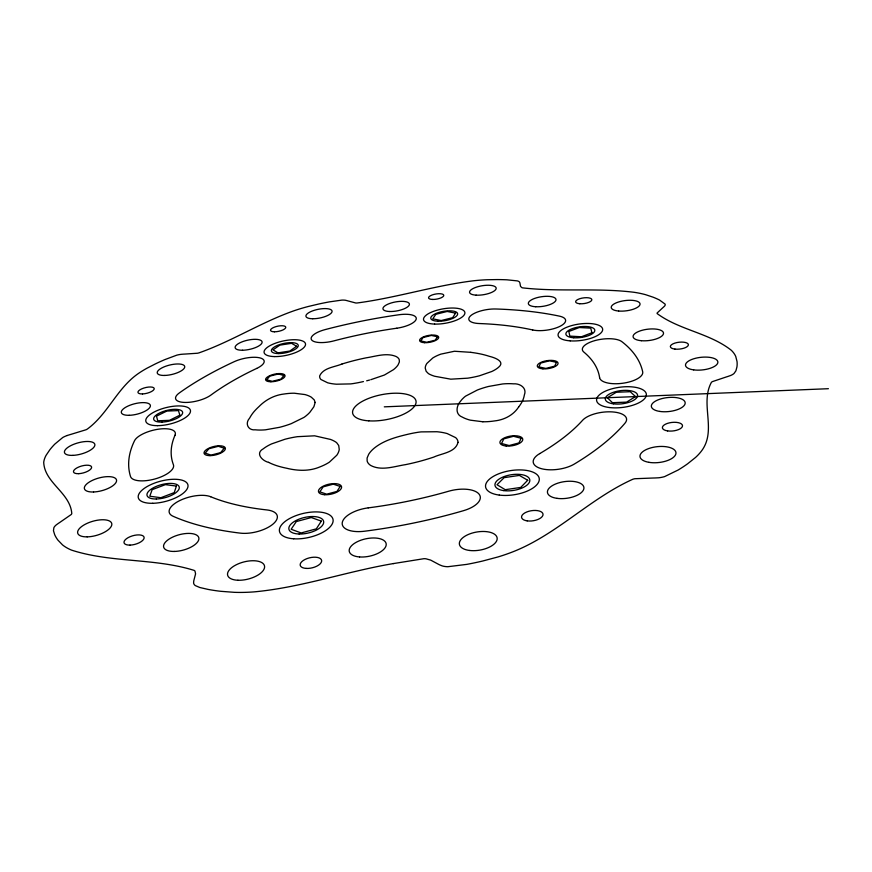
<?xml version="1.0" encoding="UTF-8"?>
<svg xmlns="http://www.w3.org/2000/svg" width="872" height="872" viewBox="0 0 872 872"><rect width="100%" height="100%" fill="white"/><g stroke="black" fill="none" stroke-linecap="round" stroke-linejoin="round"><path stroke-width="1.31" d="M518.644 407.017C513.303 415.214 504.136 419.923 494.555 420.925A30.226 12.252 -9.2 0 1 482.87 421.765M67.155 435.52L69.989 434.627A59.111 21.942 -15.4 0 1 71.242 434.267L86.034 429.754A7.39 2.649 -15 0 0 87.364 429.035C107.605 414.178 116.815 389.032 137.155 374.371A79.777 28.035 -13.2 0 1 146.932 368.235L155.412 363.897A123.312 44.319 -12.9 0 1 164.786 359.635L176.711 355.187A11.107 3.75 -13.3 0 1 181.289 354.315L183.752 354.119A52.941 18.225 -13.6 0 1 184.799 354.076L197.475 353.236A6.66 2.245 -13 0 0 199.023 352.855C232.115 341.246 261.84 321.844 294.998 310.421A75.853 25.942 -11.4 0 1 308.307 306.486L318.629 304.045A118.167 41.409 -11.4 0 1 329.387 301.875L341.857 300.11A10.529 3.466 -11.1 0 1 345.53 300.273L347.121 300.666A49.715 16.579 -11.6 0 1 347.754 300.862L355.798 302.998A6.377 2.104 -10.9 0 0 357.171 302.976C396.237 297.853 434.016 285.678 473.115 280.828A76.398 26.378 -9.6 0 1 487.045 279.748L497.029 279.574A118.756 41.943 -9.8 0 1 506.937 279.814L517.401 280.904A10.747 3.608 -9 0 1 519.44 281.994L519.854 282.811A49.966 16.808 -9.5 0 1 519.952 283.193L520.497 286.288L521.739 287.553A6.562 2.213 -8.8 0 0 522.633 287.869C559.671 292.087 597.167 287.673 634.173 292.305A81.27 29.386 -7.9 0 1 645.618 294.692L652.91 297.123A124.914 45.944 -8.4 0 1 659.494 300.023L665.096 304.099A11.728 4.175 -7 0 1 664.726 305.919L663.657 306.988A53.65 18.955 -7.5 0 1 663.102 307.445L657.096 313.026A7.194 2.594 -6.8 0 0 657.205 313.626C679.561 330.128 709.361 333.017 731.259 350.239A89.293 35.022 -6.8 0 1 735.739 356.452L737.025 361.509A134.964 53.203 -7.5 0 1 736.938 366.938L735.903 370.829L734.039 373.467A13.265 5.243 -5.6 0 1 730.54 375.527L727.858 376.464A60.005 23.228 -6.1 0 1 726.627 376.846L712.348 381.631A8.131 3.259 -5.6 0 0 711.378 382.383C700.096 403.147 715.879 428.414 703.072 448.72A97.566 42.292 -7.2 0 1 695.54 457.451L687.648 463.762A145.297 62.141 -7.9 0 1 678.111 470.03L664.628 476.592A14.77 6.649 -6.2 0 1 658.502 477.791L654.916 477.976A66.85 29.201 -6.2 0 1 653.346 478.009L634.805 478.728A9.003 4.109 -6.6 0 0 632.821 479.251C591.26 497.945 558.985 532.247 516.998 550.134A102.46 47.513 -9.9 0 1 497.956 556.957L482.761 561.001A151.488 68.321 -10.1 0 1 466.705 564.391L447.859 566.713A15.543 7.576 -10.3 0 1 442.137 565.874L439.597 564.849A71.024 33.986 -9.4 0 1 438.583 564.337L430.692 560.118L425.972 558.799A9.396 4.578 -11 0 0 423.934 558.69L393.239 563.606M342.02 363.984C334.608 367.145 323.61 367.635 319.741 375.734A27.533 10.159 -11.3 0 0 320.972 379.516L327.676 382.797A42.684 15.696 -11.1 0 0 336.385 384.203L350.577 383.909A30.585 11.314 -11.2 0 0 353.64 383.495L357.139 382.884A64.713 23.479 -11.2 0 0 362.033 381.871L363.428 381.565M370.807 379.691L384.421 375.025L393.457 369.673A42.684 15.707 -11.2 0 0 398.068 364.899L399.376 361.935L399.234 359.667A27.435 10.115 -11 0 0 395.953 356.43C386.416 352.517 375.93 356.343 366.251 357.814A99.364 38.27 -11 0 0 354.435 360.496A102.951 39.72 -11 0 0 342.031 363.995M369.597 380.039L366.665 380.813M393.468 563.563C346.62 571.433 301.298 587.564 253.828 591.903A101.991 46.227 -13.6 0 1 234.317 592.328L220.867 591.314A150.987 66.991 -12.9 0 1 208.026 589.396L199.808 587.51L195.35 585.603A15.304 7.074 -15.1 0 1 193.606 582.987L193.715 581.199A70.915 33.136 -14.1 0 1 193.878 580.392L195.579 573.863L194.99 571.116A9.178 4.175 -15.4 0 0 194.118 570.375C154.355 557.971 111.245 562.92 71.635 550.156A96.084 39.698 -15.2 0 1 62.544 544.913L57.944 540.139A143.771 59.329 -14.4 0 1 54.707 534.754L53.465 530.732L53.857 527.745A14.05 5.701 -16.4 0 1 56.266 524.889L58.479 523.298A66.261 27.61 -16.1 0 1 59.525 522.611L71.264 514.491A8.371 3.346 -16.3 0 0 71.787 513.564C70.283 492.724 44.646 483.077 43.709 462.4A87.342 32.776 -14.7 0 1 46.085 455.326L49.791 449.832A132.958 50.62 -14.1 0 1 54.783 444.131L62.73 437.526A12.393 4.48 -15.3 0 1 67.155 435.52M384.29 406.843L828.4 388.705M482.859 421.765L470.324 420.162A46.75 18.803 -9.1 0 1 462.4 417.143C454.933 414.494 456.263 405.949 460.492 401.294A72.343 29.223 -8.7 0 1 462.345 399.038L463.969 397.458A33.092 13.244 -9.2 0 1 465.659 396.095L477.398 390.002A46.794 18.846 -9.1 0 1 488.527 386.46L502.654 383.953A29.757 11.87 -9.1 0 1 513.445 383.833C519.897 383.288 527.277 387.887 524.323 395.103A105.937 42.118 -10.4 0 1 522.372 401.196A102.427 40.712 -10.3 0 1 518.622 407.017M470.815 352.332L454.454 351.252L440.807 354.141A27.893 10.453 -9.8 0 0 432.795 357.978L426.844 363.471A43.654 16.426 -9.6 0 0 425.242 368.137L426.157 371.308L428.305 373.488A31.087 11.718 -9.8 0 0 429.733 374.339L431.662 375.2A66.468 24.754 -9.3 0 0 434.736 376.268L450.802 379.178L467.719 378.175A43.611 16.405 -9.6 0 0 479.524 375.767L491.819 371.483A28.242 10.704 -9.5 0 0 498.664 367.177C505.673 361.4 494.162 357.455 489.475 356.375A100.073 38.858 -10.5 0 0 481.072 354.076A103.692 40.352 -10.5 0 0 470.804 352.343M268.565 462.367C262.243 460.841 254.951 453.331 263.279 448.808A30.564 12.404 -12.6 0 1 271.584 443.903L285.079 439.216A48.036 19.685 -12.6 0 1 297.45 436.676L314.628 435.815L330.51 439.433A74.709 30.858 -13 0 1 333.54 440.742L335.404 441.799A34.106 13.974 -12.4 0 1 336.777 442.845L338.718 445.516L339.241 449.407A47.993 19.653 -12.6 0 1 336.821 455.206L329.409 462.138A30.945 12.742 -12.4 0 1 319.828 466.945C309.353 471.403 297.646 470.935 286.779 468.264A106.711 42.597 -11.4 0 1 276.489 465.604A103.376 41.333 -11.5 0 1 268.576 462.356M315.141 402.461L313.887 406.744L309.887 412.26A68.605 25.975 -12.9 0 1 307.653 414.494L305.767 416.086A32.035 12.295 -12.5 0 1 303.859 417.459L291.204 423.672A44.755 17.059 -12.6 0 1 279.618 427.302L265.448 429.82A29.005 11.151 -12.6 0 1 255.311 429.809C248.008 430.681 244.716 423.345 249.621 418.135A104.444 40.788 -11.5 0 1 253.589 412.173A100.999 39.436 -11.5 0 1 258.908 406.668C265.589 399.801 274.397 395.125 283.967 394.024A28.547 10.824 -12.4 0 1 294.289 393.218L304.928 394.558A44.799 17.091 -12.6 0 1 311.358 397.218L314.258 399.921L315.141 402.461M458.007 442.366C455.467 452.492 441.886 453.287 433.831 457.07A107.463 43.306 -10.9 0 1 419.432 461.397A104.095 42.02 -10.9 0 1 405.556 464.634C394.275 466.357 381.565 471.174 370.731 465.474A31.436 13.276 -10.9 0 1 367.145 461.005L367.101 458.018L368.725 454.214A49.028 20.754 -10.6 0 1 374.066 448.284C383.909 440.251 396.455 436.959 408.597 434.103A76.616 32.983 -10.6 0 1 413.928 432.981L417.753 432.327A34.64 14.552 -10.6 0 1 421.111 431.891L436.992 431.738A49.039 20.754 -10.7 0 1 447.173 433.558L455.664 437.635A31.327 13.189 -10.4 0 1 458.018 442.366M176.406 486.075L174.237 492.604L160.862 497.716L149.788 496.223L152.153 489.672L165.397 484.647L176.406 486.075M521.107 438.289L518.949 442.922L509.128 445.538L501.553 443.488L503.809 438.867L513.532 436.283L521.107 438.289M556.489 362.316L554.712 366.131L545.85 368.42L538.842 366.883L540.695 363.079L549.48 360.812L556.489 362.316M321.321 521.129L316.329 528.846L301.134 532.956L291.15 529.26L296.317 521.565L311.293 517.543L321.321 521.129M455.587 313.135L452.655 317.68L441.188 320.547L432.785 318.836L435.837 314.302L447.173 311.468L455.587 313.135M340.189 486.434L336.941 491.437L326.706 494.173L319.839 491.852L323.174 486.849L333.311 484.167L340.189 486.434M437.428 336.756L435.215 340.167L426.855 342.282L420.795 340.941L423.084 337.529L431.368 335.448L437.428 336.756M224.224 448.23L220.594 452.633L211.046 455.108L205.214 453.135L208.899 448.742L218.36 446.29L224.224 448.23M283.923 375.472L280.915 379.135L272.271 381.315L266.701 379.81L269.775 376.148L278.342 373.99L283.923 375.472M527.713 480.254L520.704 487.437L505.237 489.693L497.018 484.745L504.136 477.649L519.374 475.414L527.713 480.254M296.611 346.249L289.842 351.035L277.961 352.866L273.012 349.879L279.847 345.127L291.575 343.328L296.611 346.249M635.503 396.586L626.597 402.123L612.449 402.69L607.381 397.73L616.297 392.269L630.26 391.692L635.503 396.586M179.861 415.192L169.495 420.326L157.756 420.795L156.491 416.14L166.825 411.072L178.444 410.592L179.861 415.192M591.914 332.755L581.417 336.766L569.841 336.112L568.838 331.491L579.248 327.534L590.747 328.145L591.914 332.755M274.789 356.583A21.135 7.347 -12 0 0 305.538 344.157A21.135 7.347 -12 0 0 274.091 343.732A21.135 7.347 -12 0 0 274.789 356.583M434.627 324.079A20.972 7.292 -9.9 0 0 464.896 312.612A20.972 7.292 -9.9 0 0 433.133 311.511A20.972 7.292 -9.9 0 0 434.627 324.079M570.201 340.865A22.498 8.262 -8 0 0 602.65 329.115A22.498 8.262 -8 0 0 568.261 326.684A22.498 8.262 -8 0 0 570.201 340.865M609.103 407.497A25.059 10.191 -7.2 0 0 646.37 394.656A25.059 10.191 -7.2 0 0 608.939 389.74A25.059 10.191 -7.2 0 0 609.103 407.497M499.285 495.089A27.163 12.208 -9 0 0 539.299 479.153A27.163 12.208 -9 0 0 498.642 473.823A27.163 12.208 -9 0 0 499.285 495.089M293.657 538.787A27.424 12.328 -12.9 0 0 333.115 520.072A27.424 12.328 -12.9 0 0 292 517.303A27.424 12.328 -12.9 0 0 293.657 538.787M152.709 503.297A25.626 10.42 -14.8 0 0 187.927 484.908A25.626 10.42 -14.8 0 0 148.709 485.682A25.626 10.42 -14.8 0 0 152.709 503.297M242.514 350.239A13.778 4.698 -12.4 0 0 262.101 341.911A13.778 4.698 -12.4 0 0 241.25 342.184A13.778 4.698 -12.4 0 0 242.514 350.239M274.451 331.796A7.794 2.616 -12 0 0 285.787 327.283A7.794 2.616 -12 0 0 274.19 327.229A7.794 2.616 -12 0 0 274.451 331.796M312.743 318.749A13.309 4.425 -11.4 0 0 332.079 311.228A13.309 4.425 -11.4 0 0 312.198 311.032A13.309 4.425 -11.4 0 0 312.743 318.749M389.675 311.511A13.451 4.545 -10.5 0 0 409.415 304.219A13.451 4.545 -10.5 0 0 389.403 303.576A13.451 4.545 -10.5 0 0 389.675 311.511M432.73 299.456A7.728 2.594 -9.9 0 0 443.783 295.259A7.728 2.594 -9.9 0 0 432 295.019A7.728 2.594 -9.9 0 0 432.73 299.456M476.145 295.15A13.451 4.524 -9.3 0 0 496.179 288.327A13.451 4.524 -9.3 0 0 476.33 287.182A13.451 4.524 -9.3 0 0 476.145 295.15M535.724 306.737A13.985 4.861 -8.6 0 0 555.998 299.521A13.985 4.861 -8.6 0 0 534.754 298.377A13.985 4.861 -8.6 0 0 535.724 306.737M579.782 303.739A8.175 2.856 -8 0 0 591.848 299.706A8.175 2.856 -8 0 0 579.597 298.769A8.175 2.856 -8 0 0 579.782 303.739M618.673 311.032A14.508 5.145 -7.4 0 0 640.048 303.979A14.508 5.145 -7.4 0 0 618.237 302.094A14.508 5.145 -7.4 0 0 618.673 311.032M641.323 340.701A15.304 5.69 -7 0 0 663.505 333.028A15.304 5.69 -7 0 0 640.135 330.902A15.304 5.69 -7 0 0 641.323 340.701M674.961 349.094A9.069 3.433 -6.5 0 0 688.4 344.734A9.069 3.433 -6.5 0 0 674.797 343.121A9.069 3.433 -6.5 0 0 674.961 349.094M693.654 369.87A16.263 6.344 -6 0 0 717.874 362.142A16.263 6.344 -6 0 0 693.534 358.839A16.263 6.344 -6 0 0 693.654 369.87M659.81 411.431A17.004 7.009 -6.3 0 0 685.185 402.984A17.004 7.009 -6.3 0 0 659.81 399.223A17.004 7.009 -6.3 0 0 659.81 411.431M667.614 430.91A10.115 4.295 -6.2 0 0 682.514 425.721A10.115 4.295 -6.2 0 0 667.233 423.465A10.115 4.295 -6.2 0 0 667.614 430.91M648.899 462.324A18.083 7.968 -6.3 0 0 675.974 453.048A18.083 7.968 -6.3 0 0 649.051 448.437A18.083 7.968 -6.3 0 0 648.899 462.324M557.012 498.348A18.388 8.404 -7.9 0 0 583.924 487.699A18.388 8.404 -7.9 0 0 556.118 483.775A18.388 8.404 -7.9 0 0 557.012 498.348M527.178 520.867A10.845 5.101 -8.6 0 0 543.038 514.338A10.845 5.101 -8.6 0 0 526.655 512.017A10.845 5.101 -8.6 0 0 527.178 520.867M469.627 550.472A19.14 9.189 -9.7 0 0 497.16 538.133A19.14 9.189 -9.7 0 0 468.002 534.612A19.14 9.189 -9.7 0 0 469.627 550.472M359.569 556.946A18.846 8.884 -12 0 0 386.176 543.856A18.846 8.884 -12 0 0 357.324 541.708A18.846 8.884 -12 0 0 359.569 556.946M306.072 568.402A10.965 5.167 -13.2 0 0 321.648 560.598A10.965 5.167 -13.2 0 0 305.047 559.453A10.965 5.167 -13.2 0 0 306.072 568.402M237.925 580.251A19.021 8.829 -14.4 0 0 264.565 566.201A19.021 8.829 -14.4 0 0 235.691 565.056A19.021 8.829 -14.4 0 0 237.925 580.251M174.215 551.442A18.203 7.957 -15.1 0 0 198.794 537.686A18.203 7.957 -15.1 0 0 170.661 538.133A18.203 7.957 -15.1 0 0 174.215 551.442M129.983 545.109A10.399 4.436 -15.7 0 0 144.087 537.228A10.399 4.436 -15.7 0 0 128.119 537.653A10.399 4.436 -15.7 0 0 129.983 545.109M87.167 536.858A17.68 7.292 -16.1 0 0 111.801 523.778A17.68 7.292 -16.1 0 0 85.227 524.279A17.68 7.292 -16.1 0 0 87.167 536.858M93.566 491.982A16.633 6.507 -15.5 0 0 116.532 480.047A16.633 6.507 -15.5 0 0 91.266 480.93A16.633 6.507 -15.5 0 0 93.566 491.982M78.753 473.67A9.363 3.553 -15.5 0 0 91.593 466.989A9.363 3.553 -15.5 0 0 77.314 467.675A9.363 3.553 -15.5 0 0 78.753 473.67M72.954 455.369A15.74 5.799 -15.3 0 0 94.863 444.469A15.74 5.799 -15.3 0 0 71.112 445.472A15.74 5.799 -15.3 0 0 72.954 455.369M142.507 393.937A8.382 2.932 -13.9 0 0 154.224 388.487A8.382 2.932 -13.9 0 0 141.515 388.956A8.382 2.932 -13.9 0 0 142.507 393.937M164.884 375.44A14.116 4.84 -13.5 0 0 184.722 366.502A14.116 4.84 -13.5 0 0 163.326 367.199A14.116 4.84 -13.5 0 0 164.884 375.44M129.165 415.301A14.944 5.341 -14.2 0 0 150.387 405.524A14.944 5.341 -14.2 0 0 128.031 406.047A14.944 5.341 -14.2 0 0 129.165 415.301M539.714 453.603A217.76 86.372 -11 0 0 582.572 420.304A23.064 9.69 -7.4 0 1 612.362 411.911A23.064 9.69 -7.4 0 1 624.984 423.193A261.491 104.073 -11 0 1 574.354 464.035A23.882 10.475 -8.1 0 1 540.738 468.493A23.882 10.475 -8.1 0 1 539.714 453.603M368.246 507.864A217.76 86.372 -11 0 0 448.731 491.209A24.547 11.162 -10.1 0 1 479.164 494.261A24.547 11.162 -10.1 0 1 463.577 510.654A261.491 104.073 -11 0 1 364.529 531.222A24.645 11.216 -11.8 0 1 342.26 522.633A24.645 11.216 -11.8 0 1 368.246 507.864M210.708 496.746A217.76 86.372 -11 0 0 266.81 509.924A24.22 10.638 -13.8 0 1 273.339 523.8A24.22 10.638 -13.8 0 1 240.345 533.141A261.491 104.073 -11 0 1 173.048 516.257A23.533 9.886 -14.5 0 1 178.967 500.975A23.533 9.886 -14.5 0 1 210.708 496.746M175.01 435.226A217.76 86.372 -11 0 0 173.408 464.711A22.247 8.753 -14.7 0 1 154.845 479.001A22.247 8.753 -14.7 0 1 130.506 476.483A261.491 104.073 -11 0 1 134.539 440.709A21.222 7.99 -14.3 0 1 158.857 429.133A21.222 7.99 -14.3 0 1 175.01 435.226M256.673 368.442A217.76 86.372 -11 0 0 210.926 395.06A19.98 7.183 -13.4 0 1 183.578 402.384A19.98 7.183 -13.4 0 1 179.36 392.923A261.491 104.073 -11 0 1 234.208 361.684A19.282 6.78 -12.6 0 1 260.51 358.043A19.282 6.78 -12.6 0 1 256.673 368.442M396.782 328.221A217.76 86.372 -11 0 0 333.911 340.876A18.748 6.486 -11.4 0 1 311.642 339.938A18.748 6.486 -11.4 0 1 325.267 329.562A261.491 104.073 -11 0 1 398.918 314.759A18.683 6.475 -10.5 0 1 416.249 318.89A18.683 6.475 -10.5 0 1 396.782 328.221M532.716 329.965A217.76 86.372 -11 0 0 479.229 323.534A19.042 6.704 -9.3 0 1 470.717 315.697A19.042 6.704 -9.3 0 1 495.808 308.993A261.491 104.073 -11 0 1 559.41 316.133A19.631 7.074 -8.5 0 1 560.325 326.15A19.631 7.074 -8.5 0 1 532.716 329.965M599.609 377.641A217.76 86.372 -11 0 0 583.848 352.081A20.754 7.826 -7.6 0 1 594.987 340.571A20.754 7.826 -7.6 0 1 621.845 341.65A261.491 104.073 -11 0 1 642.686 371.799A21.745 8.567 -7.2 0 1 622.717 383.255A21.745 8.567 -7.2 0 1 599.609 377.641M157.385 425.656A22.955 8.426 -13.9 0 0 190.499 410.832A22.955 8.426 -13.9 0 0 156.491 410.876A22.955 8.426 -13.9 0 0 157.385 425.656M278.255 353.574A13.723 4.774 -12 0 0 298.268 345.53A13.723 4.774 -12 0 0 277.906 345.214A13.723 4.774 -12 0 0 278.255 353.574M437.929 321.212A13.614 4.731 -9.9 0 0 457.637 313.8A13.614 4.731 -9.9 0 0 437.057 313.048A13.614 4.731 -9.9 0 0 437.929 321.212M573.689 337.769A14.595 5.363 -8 0 0 594.802 330.172A14.595 5.363 -8 0 0 572.544 328.548A14.595 5.363 -8 0 0 573.689 337.769M613.332 403.823A16.263 6.616 -7.2 0 0 637.596 395.539A16.263 6.616 -7.2 0 0 613.365 392.291A16.263 6.616 -7.2 0 0 613.332 403.823M503.776 490.62A17.625 7.924 -9 0 0 529.838 480.33A17.625 7.924 -9 0 0 503.526 476.799A17.625 7.924 -9 0 0 503.776 490.62M299.107 534.013A17.8 8.001 -12.9 0 0 323.61 521.303A17.8 8.001 -12.9 0 0 296.055 520.497A17.8 8.001 -12.9 0 0 299.107 534.013M156.306 498.991A16.633 6.758 -14.8 0 0 179.24 487.088A16.633 6.758 -14.8 0 0 153.854 487.524A16.633 6.758 -14.8 0 0 156.306 498.991M162.029 422.103A14.9 5.472 -13.9 0 0 182.608 412.14A14.9 5.472 -13.9 0 0 159.783 412.903A14.9 5.472 -13.9 0 0 162.029 422.103M210.01 455.631A10.944 4.306 -13.7 0 0 225.379 448.241A10.944 4.306 -13.7 0 0 208.768 448.252A10.944 4.306 -13.7 0 0 210.01 455.631M270.92 381.762A9.93 3.597 -12.3 0 0 285.035 375.636A9.93 3.597 -12.3 0 0 270.004 375.581A9.93 3.597 -12.3 0 0 270.92 381.762M424.555 342.685A9.723 3.499 -10.1 0 0 438.714 337.29A9.723 3.499 -10.1 0 0 424.119 336.625A9.723 3.499 -10.1 0 0 424.555 342.685M542.929 368.834A10.486 4.022 -8.4 0 0 558.058 363.123A10.486 4.022 -8.4 0 0 542.057 361.913A10.486 4.022 -8.4 0 0 542.929 368.834M506.163 446.006A11.543 4.905 -9 0 0 522.764 439.194A11.543 4.905 -9 0 0 505.139 437.559A11.543 4.905 -9 0 0 506.163 446.006M324.657 494.718A11.794 5.101 -12.2 0 0 341.595 486.936A11.794 5.101 -12.2 0 0 323.839 485.857A11.794 5.101 -12.2 0 0 324.657 494.718M368.791 420.849A32.264 12.699 -10.9 0 0 416.086 401.741A32.264 12.699 -10.9 0 0 368.071 398.635A32.264 12.699 -10.9 0 0 368.791 420.849"/></g></svg>
